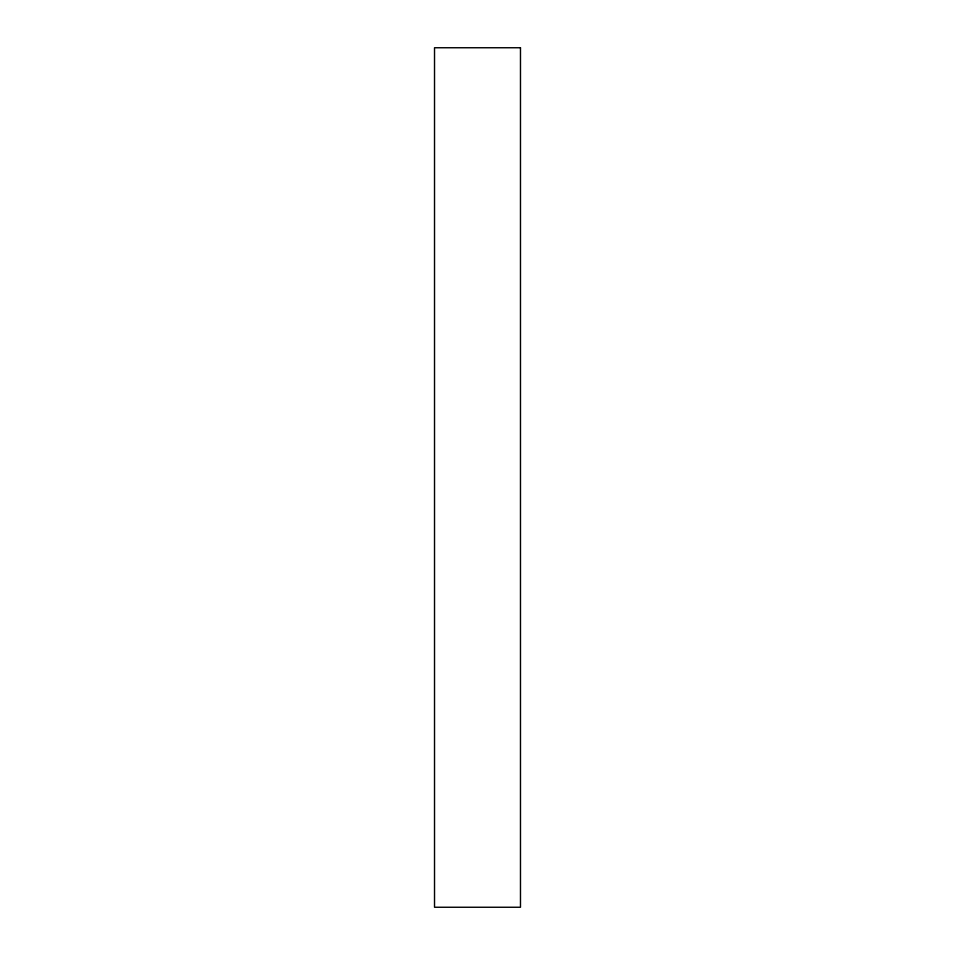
<?xml version="1.0" encoding="UTF-8"?>
<svg xmlns="http://www.w3.org/2000/svg" width="955" height="955" viewBox="0 0 955 955"><rect width="100%" height="100%" fill="white"/><g stroke="black" fill="none" stroke-linecap="round" stroke-linejoin="round"><path stroke-width="1.43" d="M520.475 47.75L434.525 47.75L434.525 907.25L520.475 907.25L520.475 47.75"/></g></svg>
